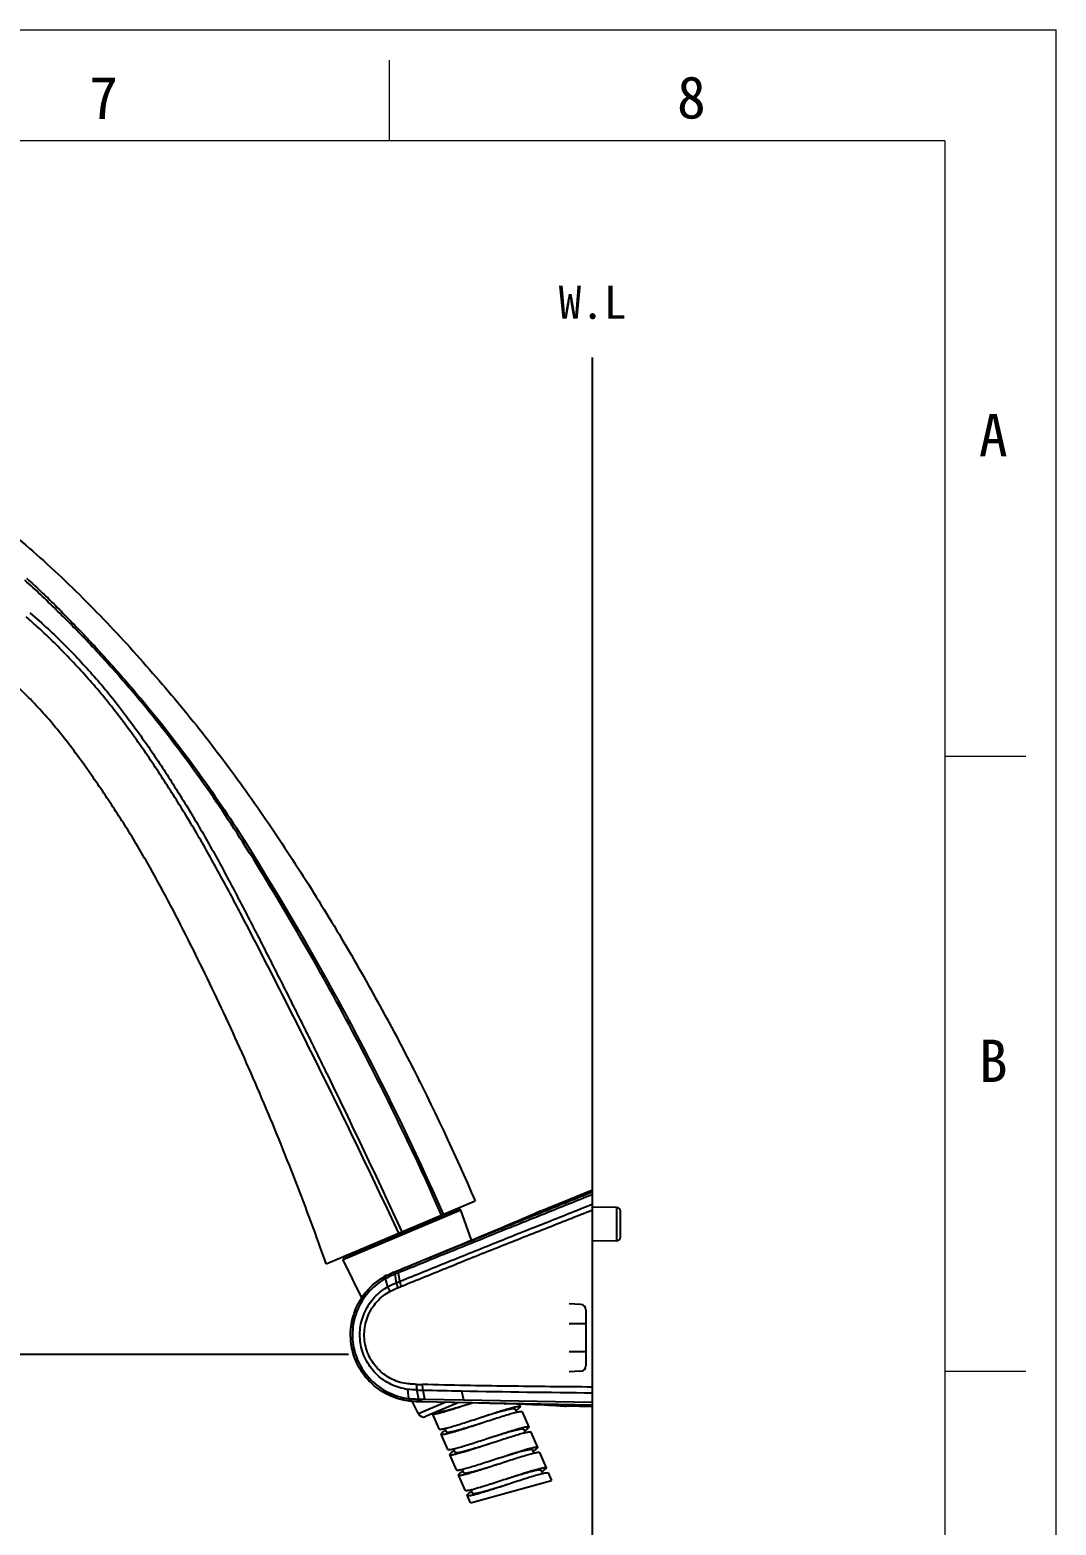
# Model space of a CAD drawing. Header units: millimetres. Extents: x 1891 to 3932, y -543 to 1323.
# Drawn here: x 3746.8 to 3931.8, y -217.5 to 52.1 of the extents above; entities that cross this region are included whole.
import ezdxf
from ezdxf.enums import TextEntityAlignment as Align

# ---------------------------------------------------------------- set-up
doc = ezdxf.new("R2010")
doc.units = ezdxf.units.MM
doc.layers.add('DIM', color=3, linetype='Continuous', lineweight=9)
doc.layers.add('FORM', color=7, linetype='Continuous', lineweight=13)
doc.layers.add('벽', color=2, linetype='Continuous')
doc.dimstyles.new('겸용-샤워욕조용1', dxfattribs={"dimscale": 0.6, "dimtxt": 10, "dimasz": 10, "dimexe": 1.5, "dimexo": 1.5, "dimgap": 2, "dimtad": 0, "dimtih": 1, "dimtoh": 1, "dimdec": 1, "dimdsep": 46, "dimtxsty": 'Standard', "dimcen": 2.5, "dimclrd": 5, "dimclre": 5, "dimclrt": 5, "dimadec": 1, "dimazin": 2, "dimtfac": 1, "dimtdec": 1, "dimtmove": 0, "dimatfit": 3, "dimfxl": 1.25, "dimarcsym": 0})

# ---------------------------------------------------------------- blocks, each defined once
blk = doc.blocks.new('*D61')
at = {"layer": 'Defpoints', "color": 0, "lineweight": 18, "transparency": 16777216}
for p in [(3805.17, -186.75), (3570.19, -456.53), (3805.17, -456.53)]:
    blk.add_point(p, dxfattribs=at)
at = {"layer": 'DIM', "color": 5, "lineweight": -2, "transparency": 16777216}
for p, q in [((3804.27, -186.75), (3569.29, -186.75)), ((3570.19, -192.75), (3570.19, -317.44)), ((3570.19, -450.53), (3570.19, -325.84)), ((3804.27, -456.53), (3569.29, -456.53))]:
    blk.add_line(p, q, dxfattribs=at)
at = {"layer": 'DIM', "color": 5, "lineweight": 18, "transparency": 16777216}
for points in [[(3569.19, -192.75), (3571.19, -192.75), (3570.19, -186.75)], [(3569.19, -450.53), (3571.19, -450.53), (3570.19, -456.53)]]:
    blk.add_solid(points, dxfattribs=at)
at = {"layer": 'DIM', "color": 5, "transparency": 16777216, "insert": (3570.19, -321.64), "char_height": 6, "attachment_point": 5}
blk.add_mtext('(1600)', dxfattribs=at)

msp = doc.modelspace()

# ---------------------------------------------------------------- linework, layer by layer
at = {"linetype": 'Continuous'}
for p, q in [((3746.84, -52.98), (3748.99, -54.89)), ((3785.54, -94.15), (3785.2, -94.36)), ((3800.24, -170.41), (3827.06, -159.06)), ((3838.8, -160.89), (3843.94, -158.8)), ((3843.94, -158.8), (3848.25, -157.05)), ((3824.47, -160.72), (3803.32, -169.7)), ((3803.42, -169.43), (3824.2, -160.61)), ((3821.92, -161.24), (3822.04, -161.52)), ((3826.43, -166.13), (3824.47, -160.72)), ((3838.79, -160.89), (3838.61, -160.97)), ((3852.56, -160.23), (3848.25, -160.16)), ((3852.56, -160.23), (3852.56, -166.26)), ((3853.25, -165.56), (3853.25, -160.93)), ((3852.56, -166.26), (3848.25, -166.33)), ((3806.64, -176.52), (3803.32, -169.7)), ((3805.34, -168.25), (3805.47, -168.56)), ((3812.31, -171.94), (3823.17, -167.48)), ((3823.17, -167.48), (3823.17, -167.48)), ((3812.31, -171.94), (3812.31, -171.94)), ((3812.91, -173.8), (3812.66, -172.26)), ((3813.31, -171.58), (3812.7, -171.82)), ((3813.52, -173.55), (3813.27, -172.01)), ((3810.68, -172.72), (3810.69, -172.71)), ((3810.69, -172.71), (3810.69, -172.71)), ((3811.35, -174.53), (3810.9, -173.07)), ((3812.91, -173.8), (3813.52, -173.55)), ((3813.16, -174.7), (3813.78, -174.45)), ((3846.09, -177.71), (3844.05, -177.64)), ((3847.05, -178.71), (3847.05, -188.78)), ((3847.05, -181.24), (3844.05, -181.24)), ((3847.05, -186.24), (3844.05, -186.24)), ((3846.09, -189.78), (3844.05, -189.85)), ((3814.9, -193.03), (3815.07, -194.68)), ((3816.92, -194.79), (3816.59, -193.14)), ((3818.01, -194.82), (3817.68, -193.17)), ((3824.63, -193.32), (3824.95, -194.95)), ((3817.64, -195.26), (3815.33, -195.15)), ((3815.74, -195.18), (3815.67, -195.17)), ((3816.85, -197.46), (3815.74, -195.17)), ((3821.82, -195.35), (3816.85, -197.46)), ((3817.14, -195.21), (3848.25, -195.81)), ((3822.84, -195.38), (3817.64, -195.26)), ((3818.01, -194.81), (3824.95, -194.94)), ((3824.11, -195.41), (3818.14, -197.94)), ((3826.03, -195.46), (3822.84, -195.38)), ((3824.95, -194.95), (3848.25, -195.36)), ((3827.71, -195.5), (3826.03, -195.46)), ((3829.8, -195.55), (3829.97, -195.56)), ((3832.28, -195.63), (3832.36, -195.63)), ((3834.25, -196.54), (3834.51, -197.15)), ((3834.99, -195.71), (3835.17, -196.15)), ((3842.42, -196.01), (3842.65, -196.02)), ((3842.65, -196.02), (3843.26, -196.05)), ((3843.26, -196.05), (3843.46, -196.06)), ((3848.25, -196.19), (3843.46, -196.06)), ((3820.58, -200.17), (3819.41, -197.41)), ((3835.56, -197.07), (3836.73, -199.83)), ((3822.14, -203.85), (3820.97, -201.09)), ((3821.89, -200.7), (3821.63, -200.08)), ((3835.81, -200.22), (3836.07, -200.84)), ((3837.12, -200.75), (3838.3, -203.51)), ((3823.71, -207.53), (3822.53, -204.77)), ((3823.45, -204.38), (3823.19, -203.76)), ((3837.37, -203.9), (3837.64, -204.52)), ((3838.69, -204.43), (3839.86, -207.19)), ((3825.02, -208.06), (3824.76, -207.45)), ((3838.94, -207.58), (3839.2, -208.2)), ((3825.27, -211.21), (3824.1, -208.45)), ((3826.25, -213.51), (3840.84, -209.49)), ((3840.25, -208.11), (3840.84, -209.49)), ((3826.25, -213.51), (3825.66, -212.13)), ((3826.58, -211.74), (3826.32, -211.12))]:
    msp.add_line(p, q, dxfattribs=at)
for points in [[(3836, -162.09), (3838.09, -161.19), (3838.28, -161.11)], [(3823.17, -167.48), (3825.62, -166.47), (3828.11, -165.43), (3830.45, -164.44), (3832.59, -163.54), (3834.45, -162.75), (3836, -162.09)], [(3812.31, -171.94), (3815.53, -170.63), (3819.25, -169.1), (3823.17, -167.48)], [(3834.65, -195.7), (3832.35, -195.63), (3829.97, -195.56), (3827.71, -195.5)], [(3838.77, -195.85), (3836.88, -195.78), (3834.65, -195.7)], [(3843.44, -196.06), (3842.65, -196.02), (3841.68, -195.98), (3840.36, -195.92), (3838.72, -195.85), (3836.79, -195.78)]]:
    msp.add_lwpolyline(points, dxfattribs=at)
for centre, radius, start, end in [((3667.29, -144.67), 120.38, 47.7004, 49.062), ((3349.94, -369.29), 515.22, 23.7896, 32.2781), ((3815.98, -137.42), 1, 353.8747, 55.9294), ((3350.93, 973.9), 1235.22, 292.47705, 293.25452), ((3824.28, -160.79), 0.2, 20, 113), ((3852.55, -160.93), 0.7, 0, 89), ((3852.55, -165.56), 0.7, 271, 0), ((3803.5, -169.61), 0.2, 113, 206), ((3816.14, -182.27), 11, 117.0018, 119.6706), ((3824.46, -201.34), 31.81, 112.4572, 112.8428), ((3827.2, -208.13), 39.09, 111.7632, 112.3561), ((3896.81, -380.52), 224.62, 111.8344, 112.0026), ((3846.05, -178.71), 1, 0, 88), ((3846.05, -188.78), 1, 272, 0), ((3821.19, -38.82), 153.39, 268.2533, 268.6596), ((3823.03, 33.58), 226.82, 268.3717, 268.6474), ((3844.46, 876.07), 1069.57, 268.56494, 268.93761), ((3884.51, 3212.85), 3406.7, 268.99282, 269.3901), ((3816.29, -184.8), 9.96, 262.9265, 263.6226), ((3826.9, 189.01), 383.93, 268.5115, 268.6743), ((3807.55, -1001.15), 805.9, 88.418, 88.56669), ((3807.74, -994.82), 799.57, 88.24141, 88.40658), ((3810.87, -895.56), 700.26, 87.41751, 88.24166), ((3817.75, -197.02), 1, 206, 293)]:
    msp.add_arc(centre, radius, start, end, dxfattribs=at)
for points, knots in [([(3679.32, -6.96), (3687.73, -8.72), (3704.62, -14.36), (3724.14, -24.59), (3738.96, -34.86), (3749.51, -43.53), (3759.54, -53.39), (3769.04, -63.78), (3778.01, -74.57), (3786.41, -85.82), (3794.26, -97.47), (3801.7, -109.4), (3808.72, -121.53), (3817.48, -137.93), (3823.4, -150.54), (3827.06, -159.06)], [0, 0, 0, 0, 0.11714, 0.241192, 0.299337, 0.362795, 0.427204, 0.491023, 0.554843, 0.618496, 0.682384, 0.746401, 0.810171, 0.873542, 1, 1, 1, 1]), ([(3785.21, -94.36), (3782.46, -90.03), (3776.71, -81.51), (3768.87, -71.33), (3762.19, -63.52), (3757.85, -58.79), (3754.27, -55.1), (3751.53, -52.39), (3748.78, -49.72), (3746.9, -47.98), (3745.95, -47.14)], [0, 0, 0, 0, 0.24993, 0.500148, 0.625294, 0.750438, 0.812959, 0.87546, 0.938167, 1, 1, 1, 1]), ([(3746.21, -46.78), (3747.18, -47.63), (3749.08, -49.36), (3752.74, -52.98), (3757.23, -57.6), (3762.42, -63.31), (3769.13, -71.11), (3777.03, -81.27), (3782.79, -89.8), (3785.54, -94.15)], [0, 0, 0, 0, 0.062383, 0.125087, 0.250075, 0.375107, 0.50014, 0.750201, 1, 1, 1, 1]), ([(3813.32, -164.87), (3811.07, -160.05), (3806.5, -150.42), (3799.5, -136.06), (3792.34, -121.78), (3786.25, -109.93), (3781.29, -100.51), (3777.4, -93.53), (3773.26, -86.68), (3768.91, -79.96), (3764.32, -73.39), (3759.38, -67.1), (3754.05, -61.17), (3750.27, -57.43), (3748.31, -55.63)], [0, 0, 0, 0, 0.124971, 0.249961, 0.374965, 0.499985, 0.562468, 0.624891, 0.687426, 0.750152, 0.812847, 0.875369, 0.937754, 1, 1, 1, 1]), ([(3748.99, -54.89), (3750.97, -56.68), (3753.85, -59.48), (3757.48, -63.4), (3761.01, -67.41), (3765.1, -72.7), (3769.69, -79.28), (3774.01, -86.03), (3778.15, -92.91), (3782.02, -99.93), (3785.73, -107.03), (3789.39, -114.17), (3793.01, -121.32), (3796.6, -128.49), (3801.3, -138.08), (3805.96, -147.7), (3810.49, -157.38), (3812.74, -162.22), (3813.86, -164.65)], [0, 0, 0, 0, 0.062486, 0.093741, 0.124998, 0.187503, 0.250016, 0.31253, 0.375042, 0.437554, 0.500064, 0.562572, 0.625076, 0.687577, 0.750072, 0.875049, 0.937527, 1, 1, 1, 1]), ([(3800.24, -170.41), (3798.47, -165.38), (3794.77, -155.36), (3788.75, -140.57), (3782.3, -126.07), (3775.43, -111.9), (3769.38, -100.29), (3763.99, -91.29), (3759.66, -84.7), (3755.14, -78.27), (3751.12, -73.13), (3747.62, -69.27), (3745.32, -66.98), (3743.41, -65.23), (3741.95, -63.95), (3740.42, -62.76), (3739.34, -62.03), (3738.8, -61.68)], [0, 0, 0, 0, 0.126634, 0.253599, 0.379349, 0.503517, 0.62759, 0.690185, 0.752749, 0.814934, 0.876798, 0.907673, 0.938508, 0.953889, 0.969245, 0.984631, 1, 1, 1, 1]), ([(3821.04, -161.61), (3815.9, -149.99), (3807.55, -132.82), (3795.19, -110.61), (3788.6, -99.74), (3785.2, -94.36)], [0, 0, 0, 0, 0.499951, 0.749918, 1, 1, 1, 1]), ([(3848.25, -157.9), (3845.33, -159.07), (3839.5, -161.42), (3830.75, -164.93), (3822.01, -168.48), (3816.19, -170.84), (3813.27, -172.01)], [0, 0, 0, 0, 0.250066, 0.500069, 0.750153, 1, 1, 1, 1]), ([(3848.25, -157.45), (3845.34, -158.63), (3839.51, -160.98), (3830.76, -164.51), (3822.04, -168.06), (3816.22, -170.41), (3813.31, -171.58)], [0, 0, 0, 0, 0.250192, 0.500344, 0.750516, 1, 1, 1, 1]), ([(3813.52, -173.55), (3816.41, -172.38), (3822.18, -170.03), (3830.86, -166.53), (3839.56, -163.07), (3845.35, -160.77), (3848.25, -159.62)], [0, 0, 0, 0, 0.249939, 0.500024, 0.749977, 1, 1, 1, 1]), ([(3813.78, -174.45), (3816.64, -173.28), (3822.37, -170.94), (3830.98, -167.48), (3839.62, -164.06), (3845.37, -161.79), (3848.25, -160.66)], [0, 0, 0, 0, 0.250057, 0.500047, 0.749976, 1, 1, 1, 1]), ([(3810.71, -172.74), (3810.84, -172.67), (3811.36, -172.38), (3811.91, -172.15), (3812.33, -171.98)], [0, 0, 0, 0, 0.250733, 1, 1, 1, 1]), ([(3812.66, -172.26), (3812.51, -172.32), (3811.91, -172.56), (3811.33, -172.83), (3810.9, -173.07)], [0, 0, 0, 0, 0.249032, 1, 1, 1, 1]), ([(3812.66, -172.26), (3812.64, -172.16), (3812.63, -172.03), (3812.65, -171.88), (3812.68, -171.83), (3812.7, -171.82)], [0, 0, 0, 0, 0.655103, 0.862294, 1, 1, 1, 1]), ([(3813.27, -172.01), (3813.26, -171.91), (3813.24, -171.78), (3813.26, -171.64), (3813.29, -171.59), (3813.31, -171.58)], [0, 0, 0, 0, 0.655528, 0.861795, 1, 1, 1, 1]), ([(3817.64, -195.26), (3817.32, -195.25), (3816.68, -195.23), (3815.69, -195.2), (3814.69, -195.09), (3813.35, -194.81), (3811.73, -194.24), (3809.94, -193.25), (3808.34, -191.98), (3806.98, -190.45), (3805.9, -188.71), (3805.13, -186.81), (3804.68, -184.81), (3804.55, -182.09), (3805.24, -178.7), (3807.37, -175.16), (3809.51, -173.39), (3810.68, -172.72)], [0, 0, 0, 0, 0.029153, 0.059467, 0.091033, 0.122574, 0.185392, 0.248306, 0.311097, 0.37373, 0.436394, 0.49923, 0.562085, 0.624854, 0.749778, 0.874846, 1, 1, 1, 1]), ([(3808.14, -191.68), (3807.6, -191.13), (3806.6, -189.93), (3805.5, -187.87), (3804.81, -185.63), (3804.55, -183.3), (3804.76, -180.97), (3805.41, -178.72), (3806.48, -176.64), (3807.45, -175.42), (3807.98, -174.86)], [0, 0, 0, 0, 0.12469, 0.249624, 0.374758, 0.500001, 0.625237, 0.750374, 0.875319, 1, 1, 1, 1]), ([(3810.9, -173.07), (3810.38, -173.36), (3809.37, -174.03), (3807.59, -175.66), (3805.88, -178.22), (3804.86, -181.76), (3804.99, -185.44), (3806.26, -188.9), (3808.15, -191.32), (3810.03, -192.83), (3811.61, -193.72), (3813.3, -194.36), (3814.47, -194.61), (3815.07, -194.68)], [0, 0, 0, 0, 0.062312, 0.124788, 0.249783, 0.375216, 0.500778, 0.626129, 0.751053, 0.813481, 0.875775, 0.937942, 1, 1, 1, 1]), ([(3814.9, -193.03), (3814.39, -192.97), (3813.39, -192.75), (3811.95, -192.2), (3810.61, -191.43), (3809.41, -190.46), (3808.37, -189.31), (3807.51, -188.01), (3806.86, -186.59), (3806.3, -184.58), (3806.21, -181.94), (3807.09, -178.91), (3808.84, -176.31), (3810.48, -175.01), (3811.38, -174.51)], [0, 0, 0, 0, 0.061767, 0.123735, 0.18588, 0.24821, 0.310739, 0.373465, 0.436361, 0.499385, 0.625211, 0.750859, 0.875876, 1, 1, 1, 1]), ([(3807.98, -174.86), (3808.38, -174.44), (3809.25, -173.67), (3810.21, -173.02), (3810.71, -172.74)], [0, 0, 0, 0, 0.5003, 1, 1, 1, 1]), ([(3811.73, -175.36), (3811.7, -175.28), (3811.56, -175.01), (3811.44, -174.73), (3811.38, -174.51)], [0, 0, 0, 0, 0.277183, 1, 1, 1, 1]), ([(3813.16, -174.7), (3813.1, -174.54), (3813.01, -174.24), (3812.93, -173.94), (3812.91, -173.8)], [0, 0, 0, 0, 0.544176, 1, 1, 1, 1]), ([(3813.78, -174.45), (3813.72, -174.29), (3813.62, -173.99), (3813.54, -173.69), (3813.52, -173.55)], [0, 0, 0, 0, 0.544181, 1, 1, 1, 1]), ([(3816.51, -192.13), (3816.27, -192.13), (3815.77, -192.11), (3814.79, -192.04), (3813.56, -191.81), (3812.16, -191.29), (3810.87, -190.53), (3809.72, -189.56), (3808.74, -188.41), (3807.96, -187.11), (3807.41, -185.7), (3807.11, -184.2), (3807.06, -182.18), (3807.63, -179.68), (3809.26, -177.09), (3810.86, -175.82), (3811.73, -175.36)], [0, 0, 0, 0, 0.030877, 0.061756, 0.123522, 0.185436, 0.247572, 0.309949, 0.372576, 0.435432, 0.49848, 0.561661, 0.6249, 0.750779, 0.875927, 1, 1, 1, 1]), ([(3815.33, -195.13), (3814.66, -195.06), (3813.32, -194.8), (3811.42, -194.07), (3809.66, -193.04), (3808.62, -192.16), (3808.14, -191.68)], [0, 0, 0, 0, 0.249445, 0.499178, 0.749344, 1, 1, 1, 1]), ([(3816.51, -192.13), (3816.51, -192.32), (3816.52, -192.65), (3816.55, -192.99), (3816.59, -193.14)], [0, 0, 0, 0, 0.540885, 1, 1, 1, 1]), ([(3848.25, -192.62), (3843.14, -192.58), (3832.92, -192.48), (3822.71, -192.3), (3817.6, -192.16)], [0, 0, 0, 0, 0.500136, 1, 1, 1, 1]), ([(3817.68, -193.17), (3817.65, -193.02), (3817.61, -192.68), (3817.6, -192.34), (3817.6, -192.16)], [0, 0, 0, 0, 0.45919, 1, 1, 1, 1]), ([(3815.19, -194.69), (3815.2, -194.8), (3815.21, -194.94), (3815.27, -195.08), (3815.31, -195.12), (3815.33, -195.13)], [0, 0, 0, 0, 0.673049, 0.87634, 1, 1, 1, 1]), ([(3815.19, -194.69), (3815.33, -194.71), (3815.91, -194.76), (3816.49, -194.78), (3816.92, -194.79)], [0, 0, 0, 0, 0.250916, 1, 1, 1, 1]), ([(3815.33, -195.13), (3815.48, -195.14), (3816.08, -195.19), (3816.69, -195.2), (3817.14, -195.21)], [0, 0, 0, 0, 0.251214, 1, 1, 1, 1]), ([(3817.14, -195.21), (3817.08, -195.21), (3817.02, -195.1), (3816.96, -194.96), (3816.94, -194.85), (3816.92, -194.79)], [0, 0, 0, 0, 0.339277, 0.62935, 1, 1, 1, 1]), ([(3819.41, -197.41), (3819.42, -197.43), (3819.46, -197.45), (3819.52, -197.46), (3819.63, -197.47), (3819.8, -197.45), (3820.18, -197.39), (3820.8, -197.24), (3821.69, -196.99), (3822.77, -196.67), (3824, -196.28), (3825.33, -195.85), (3826.24, -195.55), (3826.7, -195.4)], [0, 0, 0, 0, 0.009478, 0.01668, 0.025909, 0.050785, 0.084369, 0.176854, 0.300436, 0.450588, 0.621658, 0.807151, 1, 1, 1, 1]), ([(3820.33, -197.02), (3820.34, -197.04), (3820.39, -197.07), (3820.51, -197.09), (3820.68, -197.08), (3820.9, -197.05), (3821.18, -197), (3821.64, -196.9), (3822.33, -196.72), (3823.28, -196.45), (3824.35, -196.13), (3825.5, -195.77), (3826.3, -195.52), (3826.7, -195.4)], [0, 0, 0, 0, 0.010547, 0.027523, 0.052738, 0.086499, 0.128712, 0.179074, 0.302475, 0.452266, 0.622846, 0.807765, 1, 1, 1, 1]), ([(3827.88, -198.16), (3828.34, -198), (3829.25, -197.71), (3830.58, -197.28), (3831.81, -196.89), (3832.89, -196.56), (3833.78, -196.31), (3834.4, -196.16), (3834.78, -196.1), (3834.95, -196.09), (3835.05, -196.09), (3835.12, -196.1), (3835.16, -196.13), (3835.17, -196.15)], [0, 0, 0, 0, 0.192849, 0.378342, 0.549412, 0.699564, 0.823146, 0.915631, 0.949215, 0.974091, 0.98332, 0.990522, 1, 1, 1, 1]), ([(3827.88, -198.16), (3828.28, -198.03), (3829.08, -197.78), (3830.23, -197.42), (3831.3, -197.1), (3832.24, -196.83), (3832.94, -196.65), (3833.4, -196.55), (3833.68, -196.5), (3833.9, -196.47), (3834.07, -196.47), (3834.18, -196.48), (3834.24, -196.52), (3834.25, -196.54)], [0, 0, 0, 0, 0.192234, 0.377154, 0.547734, 0.697524, 0.820924, 0.871291, 0.9135, 0.947265, 0.972475, 0.989456, 1, 1, 1, 1]), ([(3835.17, -196.15), (3835.18, -196.18), (3835.15, -196.25), (3835.08, -196.32), (3834.96, -196.44), (3834.73, -196.61), (3834.52, -196.75), (3834.4, -196.83)], [0, 0, 0, 0, 0.097905, 0.181277, 0.291141, 0.592187, 1, 1, 1, 1]), ([(3820.58, -200.17), (3820.59, -200.19), (3820.63, -200.21), (3820.7, -200.22), (3820.8, -200.23), (3820.97, -200.21), (3821.35, -200.15), (3821.97, -200), (3822.86, -199.75), (3823.94, -199.43), (3825.17, -199.04), (3826.5, -198.61), (3827.41, -198.31), (3827.88, -198.16)], [0, 0, 0, 0, 0.009478, 0.01668, 0.025909, 0.050785, 0.084369, 0.176854, 0.300436, 0.450588, 0.621658, 0.807151, 1, 1, 1, 1]), ([(3820.97, -201.09), (3820.98, -201.11), (3821.02, -201.13), (3821.09, -201.14), (3821.19, -201.15), (3821.36, -201.13), (3821.74, -201.07), (3822.36, -200.92), (3823.25, -200.67), (3824.34, -200.35), (3825.56, -199.96), (3826.89, -199.53), (3827.8, -199.23), (3828.27, -199.08)], [0, 0, 0, 0, 0.00948, 0.016682, 0.025907, 0.050788, 0.084366, 0.176852, 0.300435, 0.450588, 0.621658, 0.807151, 1, 1, 1, 1]), ([(3821.89, -200.7), (3821.9, -200.72), (3821.96, -200.76), (3822.07, -200.77), (3822.24, -200.76), (3822.46, -200.73), (3822.74, -200.68), (3823.2, -200.58), (3823.9, -200.4), (3824.84, -200.13), (3825.91, -199.81), (3827.07, -199.45), (3827.86, -199.2), (3828.27, -199.08)], [0, 0, 0, 0, 0.010546, 0.027524, 0.052737, 0.086499, 0.128711, 0.179075, 0.302476, 0.452266, 0.622846, 0.807766, 1, 1, 1, 1]), ([(3828.27, -199.08), (3828.73, -198.93), (3829.64, -198.63), (3830.97, -198.2), (3832.2, -197.81), (3833.28, -197.48), (3834.17, -197.23), (3834.79, -197.08), (3835.17, -197.02), (3835.34, -197.01), (3835.44, -197.01), (3835.51, -197.02), (3835.55, -197.05), (3835.56, -197.07)], [0, 0, 0, 0, 0.192849, 0.378341, 0.549411, 0.699563, 0.823147, 0.915633, 0.949212, 0.974092, 0.983319, 0.990519, 1, 1, 1, 1]), ([(3821.76, -200.39), (3821.63, -200.47), (3821.42, -200.61), (3821.19, -200.79), (3821.06, -200.91), (3820.99, -200.99), (3820.96, -201.06), (3820.97, -201.09)], [0, 0, 0, 0, 0.408087, 0.709346, 0.819266, 0.902595, 1, 1, 1, 1]), ([(3822.14, -203.85), (3822.15, -203.87), (3822.2, -203.89), (3822.26, -203.91), (3822.37, -203.91), (3822.54, -203.9), (3822.91, -203.83), (3823.53, -203.69), (3824.43, -203.44), (3825.51, -203.11), (3826.73, -202.72), (3828.06, -202.29), (3828.97, -201.99), (3829.44, -201.84)], [0, 0, 0, 0, 0.00948, 0.016682, 0.025907, 0.050788, 0.084366, 0.176852, 0.300435, 0.450588, 0.621658, 0.807151, 1, 1, 1, 1]), ([(3829.44, -201.84), (3829.9, -201.69), (3830.82, -201.39), (3832.14, -200.96), (3833.37, -200.57), (3834.45, -200.24), (3835.34, -199.99), (3835.96, -199.84), (3836.34, -199.78), (3836.51, -199.77), (3836.62, -199.77), (3836.68, -199.78), (3836.72, -199.81), (3836.73, -199.83)], [0, 0, 0, 0, 0.192849, 0.378341, 0.549411, 0.699563, 0.823147, 0.915633, 0.949212, 0.974092, 0.983319, 0.990519, 1, 1, 1, 1]), ([(3829.44, -201.84), (3829.84, -201.71), (3830.64, -201.46), (3831.79, -201.11), (3832.86, -200.78), (3833.81, -200.52), (3834.5, -200.34), (3834.97, -200.23), (3835.24, -200.18), (3835.46, -200.16), (3835.63, -200.15), (3835.75, -200.16), (3835.8, -200.2), (3835.81, -200.22)], [0, 0, 0, 0, 0.192234, 0.377154, 0.547734, 0.697524, 0.820925, 0.87129, 0.9135, 0.947264, 0.972475, 0.989455, 1, 1, 1, 1]), ([(3829.83, -202.76), (3830.29, -202.61), (3831.21, -202.31), (3832.53, -201.88), (3833.76, -201.49), (3834.84, -201.16), (3835.74, -200.91), (3836.35, -200.77), (3836.73, -200.7), (3836.9, -200.69), (3837.01, -200.69), (3837.07, -200.7), (3837.11, -200.73), (3837.12, -200.75)], [0, 0, 0, 0, 0.192849, 0.378343, 0.549413, 0.699565, 0.823148, 0.915633, 0.949214, 0.974091, 0.983319, 0.990522, 1, 1, 1, 1]), ([(3836.73, -199.83), (3836.75, -199.86), (3836.71, -199.93), (3836.65, -200.01), (3836.52, -200.13), (3836.29, -200.3), (3836.08, -200.44), (3835.95, -200.52)], [0, 0, 0, 0, 0.097637, 0.180967, 0.290883, 0.592027, 1, 1, 1, 1]), ([(3823.3, -204.09), (3823.18, -204.16), (3822.98, -204.3), (3822.75, -204.47), (3822.62, -204.59), (3822.55, -204.67), (3822.52, -204.74), (3822.53, -204.77)], [0, 0, 0, 0, 0.407835, 0.70887, 0.818754, 0.902108, 1, 1, 1, 1]), ([(3822.53, -204.77), (3822.54, -204.79), (3822.59, -204.82), (3822.65, -204.83), (3822.76, -204.83), (3822.93, -204.82), (3823.31, -204.75), (3823.92, -204.61), (3824.82, -204.36), (3825.9, -204.03), (3827.12, -203.64), (3828.45, -203.21), (3829.36, -202.91), (3829.83, -202.76)], [0, 0, 0, 0, 0.00948, 0.01668, 0.025909, 0.050787, 0.084369, 0.176854, 0.300437, 0.450589, 0.621658, 0.807151, 1, 1, 1, 1]), ([(3823.45, -204.38), (3823.46, -204.4), (3823.52, -204.44), (3823.64, -204.45), (3823.8, -204.44), (3824.03, -204.42), (3824.3, -204.37), (3824.77, -204.26), (3825.46, -204.08), (3826.4, -203.82), (3827.47, -203.49), (3828.63, -203.14), (3829.42, -202.89), (3829.83, -202.76)], [0, 0, 0, 0, 0.010546, 0.027524, 0.052737, 0.0865, 0.128711, 0.179075, 0.302476, 0.452266, 0.622846, 0.807766, 1, 1, 1, 1]), ([(3831, -205.52), (3831.47, -205.37), (3832.38, -205.07), (3833.71, -204.64), (3834.93, -204.25), (3836.01, -203.92), (3836.91, -203.68), (3837.52, -203.53), (3837.9, -203.47), (3838.07, -203.45), (3838.18, -203.46), (3838.24, -203.47), (3838.29, -203.49), (3838.3, -203.51)], [0, 0, 0, 0, 0.192849, 0.378343, 0.549413, 0.699565, 0.823148, 0.915633, 0.949214, 0.974091, 0.983319, 0.990522, 1, 1, 1, 1]), ([(3831, -205.52), (3831.41, -205.39), (3832.2, -205.15), (3833.36, -204.79), (3834.43, -204.47), (3835.37, -204.2), (3836.06, -204.02), (3836.53, -203.92), (3836.8, -203.87), (3837.02, -203.84), (3837.19, -203.83), (3837.31, -203.84), (3837.37, -203.88), (3837.37, -203.9)], [0, 0, 0, 0, 0.192234, 0.377154, 0.547734, 0.697524, 0.820925, 0.871289, 0.9135, 0.947263, 0.972476, 0.989454, 1, 1, 1, 1]), ([(3831.39, -206.44), (3831.86, -206.29), (3832.77, -205.99), (3834.1, -205.56), (3835.32, -205.17), (3836.4, -204.85), (3837.3, -204.6), (3837.91, -204.45), (3838.29, -204.39), (3838.46, -204.37), (3838.57, -204.38), (3838.63, -204.39), (3838.68, -204.41), (3838.69, -204.43)], [0, 0, 0, 0, 0.192849, 0.378342, 0.549411, 0.699563, 0.823146, 0.915631, 0.949213, 0.974091, 0.98332, 0.99052, 1, 1, 1, 1]), ([(3838.3, -203.51), (3838.31, -203.54), (3838.27, -203.61), (3838.21, -203.69), (3838.08, -203.81), (3837.85, -203.98), (3837.64, -204.12), (3837.52, -204.2)], [0, 0, 0, 0, 0.097727, 0.181095, 0.290976, 0.592099, 1, 1, 1, 1]), ([(3823.71, -207.53), (3823.72, -207.55), (3823.76, -207.58), (3823.82, -207.59), (3823.93, -207.59), (3824.1, -207.58), (3824.48, -207.52), (3825.09, -207.37), (3825.99, -207.12), (3827.07, -206.79), (3828.3, -206.4), (3829.62, -205.97), (3830.54, -205.67), (3831, -205.52)], [0, 0, 0, 0, 0.00948, 0.01668, 0.025909, 0.050787, 0.084369, 0.176854, 0.300437, 0.450589, 0.621658, 0.807151, 1, 1, 1, 1]), ([(3824.1, -208.45), (3824.11, -208.47), (3824.15, -208.5), (3824.21, -208.51), (3824.32, -208.51), (3824.49, -208.5), (3824.87, -208.44), (3825.48, -208.29), (3826.38, -208.04), (3827.46, -207.71), (3828.69, -207.32), (3830.01, -206.89), (3830.93, -206.59), (3831.39, -206.44)], [0, 0, 0, 0, 0.009478, 0.016681, 0.025909, 0.050786, 0.084367, 0.176852, 0.300435, 0.450587, 0.621657, 0.807151, 1, 1, 1, 1]), ([(3825.02, -208.06), (3825.03, -208.08), (3825.08, -208.12), (3825.2, -208.13), (3825.37, -208.13), (3825.59, -208.1), (3825.86, -208.05), (3826.33, -207.94), (3827.02, -207.77), (3827.97, -207.5), (3829.04, -207.18), (3830.19, -206.82), (3830.99, -206.57), (3831.39, -206.44)], [0, 0, 0, 0, 0.010545, 0.027525, 0.052736, 0.0865, 0.12871, 0.179075, 0.302476, 0.452266, 0.622846, 0.807766, 1, 1, 1, 1]), ([(3832.56, -209.2), (3833.03, -209.05), (3833.94, -208.75), (3835.27, -208.32), (3836.49, -207.93), (3837.58, -207.61), (3838.47, -207.36), (3839.09, -207.21), (3839.47, -207.15), (3839.64, -207.13), (3839.74, -207.14), (3839.81, -207.15), (3839.85, -207.17), (3839.86, -207.19)], [0, 0, 0, 0, 0.192849, 0.378342, 0.549411, 0.699563, 0.823146, 0.915631, 0.949213, 0.974091, 0.98332, 0.99052, 1, 1, 1, 1]), ([(3832.56, -209.2), (3832.97, -209.08), (3833.76, -208.83), (3834.92, -208.47), (3835.99, -208.15), (3836.93, -207.88), (3837.63, -207.7), (3838.09, -207.6), (3838.37, -207.55), (3838.59, -207.52), (3838.76, -207.51), (3838.87, -207.53), (3838.93, -207.56), (3838.94, -207.58)], [0, 0, 0, 0, 0.192234, 0.377154, 0.547734, 0.697524, 0.820925, 0.871289, 0.913501, 0.947263, 0.972476, 0.989454, 1, 1, 1, 1]), ([(3839.86, -207.19), (3839.87, -207.23), (3839.84, -207.29), (3839.77, -207.37), (3839.65, -207.49), (3839.42, -207.66), (3839.21, -207.8), (3839.09, -207.88)], [0, 0, 0, 0, 0.097892, 0.181246, 0.29113, 0.592165, 1, 1, 1, 1]), ([(3824.87, -207.77), (3824.75, -207.84), (3824.54, -207.98), (3824.31, -208.16), (3824.18, -208.28), (3824.12, -208.35), (3824.08, -208.42), (3824.1, -208.45)], [0, 0, 0, 0, 0.407901, 0.709024, 0.818905, 0.902273, 1, 1, 1, 1]), ([(3825.27, -211.21), (3825.28, -211.24), (3825.32, -211.26), (3825.39, -211.27), (3825.49, -211.28), (3825.66, -211.26), (3826.04, -211.2), (3826.66, -211.05), (3827.55, -210.8), (3828.63, -210.47), (3829.86, -210.09), (3831.19, -209.66), (3832.1, -209.36), (3832.56, -209.2)], [0, 0, 0, 0, 0.009478, 0.016681, 0.025909, 0.050786, 0.084367, 0.176852, 0.300435, 0.450587, 0.621657, 0.807151, 1, 1, 1, 1]), ([(3825.66, -212.13), (3825.67, -212.16), (3825.71, -212.18), (3825.78, -212.19), (3825.88, -212.2), (3826.05, -212.18), (3826.43, -212.12), (3827.05, -211.97), (3827.94, -211.72), (3829.02, -211.39), (3830.25, -211.01), (3831.58, -210.58), (3832.49, -210.28), (3832.95, -210.12)], [0, 0, 0, 0, 0.009481, 0.016681, 0.025908, 0.050788, 0.084367, 0.176853, 0.300437, 0.450589, 0.621659, 0.807151, 1, 1, 1, 1]), ([(3826.58, -211.74), (3826.59, -211.76), (3826.65, -211.8), (3826.76, -211.81), (3826.93, -211.81), (3827.15, -211.78), (3827.43, -211.73), (3827.89, -211.63), (3828.59, -211.45), (3829.53, -211.18), (3830.6, -210.86), (3831.75, -210.5), (3832.55, -210.25), (3832.95, -210.12)], [0, 0, 0, 0, 0.010544, 0.027525, 0.052735, 0.0865, 0.128709, 0.179076, 0.302476, 0.452266, 0.622846, 0.807766, 1, 1, 1, 1]), ([(3832.95, -210.12), (3833.42, -209.97), (3834.33, -209.67), (3835.66, -209.24), (3836.89, -208.85), (3837.97, -208.53), (3838.86, -208.28), (3839.48, -208.13), (3839.86, -208.07), (3840.03, -208.05), (3840.13, -208.06), (3840.2, -208.07), (3840.24, -208.09), (3840.25, -208.11)], [0, 0, 0, 0, 0.192849, 0.378342, 0.549412, 0.699565, 0.823148, 0.915634, 0.949212, 0.974093, 0.983318, 0.99052, 1, 1, 1, 1]), ([(3826.44, -211.45), (3826.32, -211.52), (3826.11, -211.66), (3825.88, -211.84), (3825.75, -211.96), (3825.68, -212.03), (3825.65, -212.1), (3825.66, -212.13)], [0, 0, 0, 0, 0.407973, 0.709117, 0.819033, 0.902363, 1, 1, 1, 1])]:
    msp.add_open_spline(points, degree=3, knots=knots, dxfattribs=at)
for points in [[(3838.8, -160.89), (3838.79, -160.89), (3838.79, -160.89), (3838.79, -160.89)], [(3811.14, -172.47), (3811.46, -172.31), (3811.79, -172.16), (3812.11, -172.02)], [(3811.38, -174.51), (3811.87, -174.24), (3812.39, -174.01), (3812.91, -173.8)], [(3811.73, -175.36), (3812.2, -175.11), (3812.68, -174.89), (3813.16, -174.7)], [(3816.59, -193.14), (3816.02, -193.12), (3815.46, -193.1), (3814.9, -193.03)]]:
    msp.add_open_spline(points, degree=3, dxfattribs=at)
at = {"layer": 'FORM', "color": 7, "linetype": 'Continuous'}
for p, q in [((3090.77, 52.12), (3931.77, 52.12)), ((3931.77, -542.59), (3931.77, 52.12)), ((3811.63, 32.09), (3811.63, 46.65)), ((3911.75, 32.09), (3110.8, 32.09)), ((3911.75, 32.09), (3911.75, -522.56)), ((3911.75, -78.83), (3926.3, -78.83)), ((3911.75, -189.76), (3926.31, -189.76))]:
    msp.add_line(p, q, dxfattribs=at)
at = {"layer": '벽'}
msp.add_line((3848.25, -456.53), (3848.25, -6.98), dxfattribs=at)

# ---------------------------------------------------------------- texts
at = {"layer": 'FORM', "color": 7, "linetype": 'Continuous', "char_height": 7.63, "attachment_point": 5}
for s, insert in [('7', (3760.14, 39.89)), ('8', (3866.05, 39.89))]:
    msp.add_mtext_dynamic_manual_height_columns(s, width=50.0595, gutter_width=12.51, heights=[0], dxfattribs=dict(at, insert=insert))
at = {"layer": 'FORM', "char_height": 7.63, "attachment_point": 5}
for s, insert in [('A', (3920.45, -20.96)), ('B', (3920.45, -133.79))]:
    msp.add_mtext_dynamic_manual_height_columns(s, width=10.0119, gutter_width=12.51, heights=[0], dxfattribs=dict(at, insert=insert))
at = {"layer": '벽'}
msp.add_text('W.L', height=6, dxfattribs=at).set_placement((3848.25, 3.02), align=Align.MIDDLE_CENTER)

# ---------------------------------------------------------------- dimensions: what is measured, and where the dimension line sits
at = {"layer": 'DIM', "color": 1}
dim = msp.add_linear_dim(base=(3570.19, -456.53), p1=(3805.17, -186.75), p2=(3805.17, -456.53), angle=90, text='(1600)', dimstyle='겸용-샤워욕조용1', dxfattribs=at)
dim.commit()
dim.dimension.update_dxf_attribs({"geometry": '*D61', "text_midpoint": (3570.19, -321.64)})

doc.saveas('drawing.dxf')
